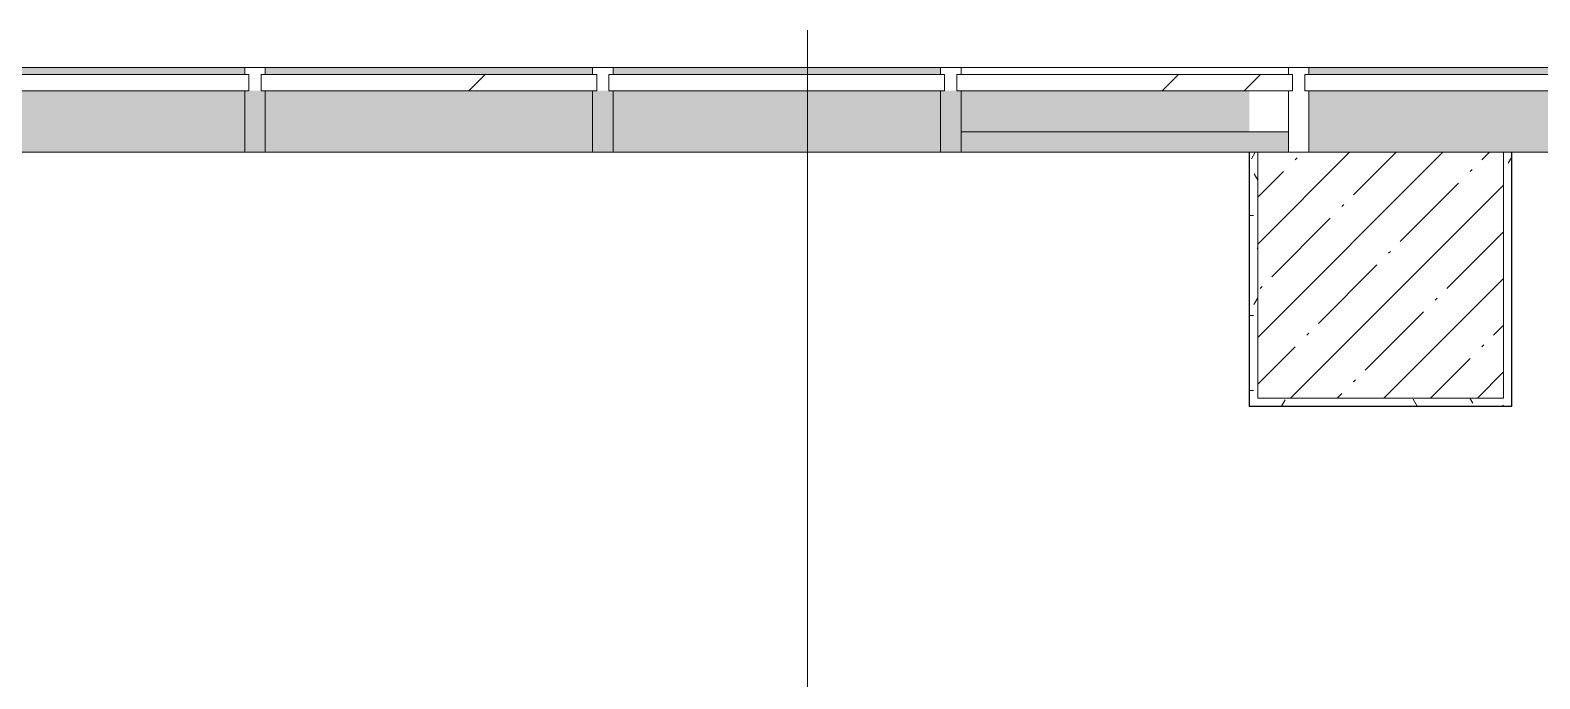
# Model space of a CAD drawing. Header units: millimetres. Extents: x -213547 to 415037, y -3642 to 106956.
# Drawn here: x 6176 to 9864, y 105001 to 106584 of the extents above; entities that cross this region are included whole.
import ezdxf

# ---------------------------------------------------------------- set-up
doc = ezdxf.new("R2010")
doc.units = ezdxf.units.MM
doc.layers.add('A-AREA-PATT-1', color=7, linetype='Continuous', lineweight=5, true_color=0xa5bae0, transparency=1)
doc.layers.add('A-FLOR-1', color=7, linetype='Continuous', lineweight=9, true_color=0xeef6ff, transparency=0.5)
for name, color, linetype, lineweight in [('A-FLOR', 7, 'Continuous', 9), ('A-GLAZ-CURT', 7, 'Continuous', 9), ('A-GLAZ-CURT-1', 7, 'Continuous', 5), ('A-GLAZ-CURT-2', 7, 'Continuous', 20), ('A-GLAZ-CWMG', 7, 'Continuous', 9), ('A-GLAZ-CWMG-1', 7, 'Continuous', 20), ('I-WALL', 7, 'Continuous', 5), ('S-COLS', 7, 'Continuous', 9), ('S-COLS-1', 7, 'Continuous', 5), ('Оси', 7, 'Continuous', 9)]:
    doc.layers.add(name, color=color, linetype=linetype, lineweight=lineweight)
doc.layers.add('A-WALL-1', color=9, linetype='Continuous', lineweight=5, true_color=0x808080)
doc.layers.add('A-WALL-FNSH-1', color=9, linetype='Continuous', lineweight=5, true_color=0x808080)
pattern_1 = [(0, (0, 0), (243.84, 60.96), [20.117, -162.763, 20.117, -162.763, -975.36]), (0, (0, 0), (243.84, 60.96), [-365.76, 20.117, -345.643, 20.117, -162.763, -426.72]), (0, (0, 0), (243.84, 60.96), [-914.4, 20.117, -101.803, 20.117, -284.683]), (120, (91.44, 30.48), (-174.71291, 180.69163), [20.117, -162.763, 20.117, -162.763, -975.36]), (120, (91.44, 30.48), (-174.71291, 180.69163), [-365.76, 20.117, -345.643, 20.117, -162.763, -426.72]), (120, (91.44, 30.48), (-174.71291, 180.69163), [-914.4, 20.117, -101.803, 20.117, -284.683]), (240, (121.92, 152.4), (-69.12709, -241.65163), [20.117, -162.763, 20.117, -162.763, -975.36]), (240, (121.92, 152.4), (-69.12709, -241.65163), [-365.76, 20.117, -345.643, 20.117, -162.763, -426.72]), (240, (121.92, 152.4), (-69.12709, -241.65163), [-914.4, 20.117, -101.803, 20.117, -284.683])]

# ---------------------------------------------------------------- blocks, each defined once
blk = doc.blocks.new('Системная панель - Стекло - 40мм-22856067-Объем проектирования 1 этажа')
at = {"layer": 'A-GLAZ-CURT-1'}
h = blk.add_hatch(dxfattribs=at)
h.set_pattern_fill('FP_59', color=256, style=0, pattern_type=2)
h.set_pattern_definition([(45, (-8985, -27090), (-565.685, 565.685), [400, -1200]), (45, (-9385, -27290), (-565.685, 565.685), [1200, -400]), (45, (-8585, -27490), (-565.685, 565.685), [400, -1200])])
h.paths.add_polyline_path([(-410, -40), (410, -40), (410, 0), (-410, 0)])
at = {"layer": 'A-GLAZ-CURT-2'}
for p, q in [((410, 0), (-410, 0)), ((-410, 0), (-410, -40)), ((410, -40), (410, 0)), ((-410, -40), (410, -40))]:
    blk.add_line(p, q, dxfattribs=at)
blk = doc.blocks.new('Прямоугольный импост - Импост структурный с накладкой - 160мм-20149069-Объем проектирования 1 этажа')
at = {"layer": 'A-GLAZ-CWMG'}
for p, q in [((9185, 27307), (8385, 27307)), ((9185, 27150), (8385, 27150))]:
    blk.add_line(p, q, dxfattribs=at)
blk = doc.blocks.new('Прямоугольный импост - Импост структурный с накладкой - 190мм-20153693-Объем проектирования 1 этажа')
at = {"layer": 'A-GLAZ-CWMG-1'}
for p, q in [((-25, 40), (-25, 190)), ((-25, 190), (25, 190)), ((25, 190), (25, 40)), ((-15, 40), (-25, 40)), ((-15, 0), (-15, 40)), ((15, 40), (15, 0)), ((25, 40), (15, 40)), ((-25, -17), (-25, 0)), ((-25, 0), (-15, 0)), ((15, 0), (25, 0)), ((25, 0), (25, -17)), ((25, -17), (-25, -17))]:
    blk.add_line(p, q, dxfattribs=at)
blk = doc.blocks.new('Системная панель - Стекло - 40мм-V59-Объем проектирования 1 этажа')
at = {"layer": 'A-GLAZ-CURT-1'}
h = blk.add_hatch(dxfattribs=at)
h.set_pattern_fill('FP_84', color=256, style=0, pattern_type=2)
h.set_pattern_definition([(45, (-9835, -27090), (-565.685, 565.685), [400, -1200]), (45, (-10235, -27290), (-565.685, 565.685), [1200, -400]), (45, (-9435, -27490), (-565.685, 565.685), [400, -1200])])
h.paths.add_polyline_path([(357.5, -40), (410, -40), (410, 0), (-410, 0), (-410, -40), (95.5, -40)])
at = {"layer": 'A-GLAZ-CURT-2'}
for p, q in [((410, 0), (-410, 0)), ((-410, 0), (-410, -40)), ((410, -40), (410, 0)), ((-410, -40), (410, -40))]:
    blk.add_line(p, q, dxfattribs=at)
blk = doc.blocks.new('Прямоугольный импост - Импост структурный с накладкой - 190мм-23186023-Объем проектирования 1 этажа')
at = {"layer": 'A-GLAZ-CWMG'}
for points in [[(9992.5, 27290), (10035, 27290), (10035, 27307), (9235, 27307), (9235, 27290)], [(9992.5, 27100), (10035, 27100), (10035, 27250), (9235, 27250), (9235, 27100), (9730, 27100)]]:
    blk.add_hatch(color=256, dxfattribs=at).paths.add_polyline_path(points)
for p, q in [((10035, 27307), (9235, 27307)), ((10035, 27100), (9730, 27100))]:
    blk.add_line(p, q, dxfattribs=at)
blk = doc.blocks.new('Прямоугольный импост - Импост структурный с накладкой - 190мм-V60-Объем проектирования 1 этажа')
at = {"layer": 'A-GLAZ-CWMG-1'}
for p, q in [((-25, 40), (-25, 190)), ((25, 190), (25, 40)), ((-15, 40), (-25, 40)), ((-15, 0), (-15, 40)), ((15, 40), (15, 0)), ((25, 40), (15, 40)), ((-25, -17), (-25, 0)), ((-25, 0), (-15, 0)), ((15, 0), (25, 0)), ((25, 0), (25, -17)), ((25, -17), (-25, -17))]:
    blk.add_line(p, q, dxfattribs=at)
blk = doc.blocks.new('Системная панель - Стекло - 40мм-V61-Объем проектирования 1 этажа')
at = {"layer": 'A-GLAZ-CURT-2'}
for p, q in [((410, 0), (-410, 0)), ((-410, 0), (-410, -40)), ((410, -40), (410, 0)), ((-410, -40), (410, -40))]:
    blk.add_line(p, q, dxfattribs=at)
blk = doc.blocks.new('Прямоугольный импост - Импост структурный с накладкой - 190мм-V62-Объем проектирования 1 этажа')
at = {"layer": 'A-GLAZ-CWMG'}
for points in [[(7929.4, 27290), (8335, 27290), (8335, 27307), (7535, 27307), (7535, 27290)], [(7929.4, 27100), (8335, 27100), (8335, 27250), (7535, 27250), (7535, 27100)]]:
    blk.add_hatch(color=256, dxfattribs=at).paths.add_polyline_path(points)
for p, q in [((8335, 27307), (7535, 27307)), ((8335, 27100), (7535, 27100))]:
    blk.add_line(p, q, dxfattribs=at)
blk = doc.blocks.new('Системная панель - Стекло - 40мм-V106-Объем проектирования 1 этажа')
at = {"layer": 'A-GLAZ-CURT-1'}
h = blk.add_hatch(dxfattribs=at)
h.set_pattern_fill('FP_126', color=256, style=0, pattern_type=2)
h.set_pattern_definition([(45, (-7285, -27090), (-565.685, 565.685), [400, -1200]), (45, (-7685, -27290), (-565.685, 565.685), [1200, -400]), (45, (-6885, -27490), (-565.685, 565.685), [400, -1200])])
h.paths.add_polyline_path([(-187.1, -40), (410, -40), (410, 0), (-410, 0), (-410, -40), (-400, -40)])
at = {"layer": 'A-GLAZ-CURT-2'}
for p, q in [((410, 0), (-410, 0)), ((-410, 0), (-410, -40)), ((410, -40), (410, 0)), ((-410, -40), (410, -40))]:
    blk.add_line(p, q, dxfattribs=at)
blk = doc.blocks.new('Системная панель - Стекло - 40мм-V138-Объем проектирования 1 этажа')
at = {"layer": 'A-GLAZ-CURT-1'}
h = blk.add_hatch(dxfattribs=at)
h.set_pattern_fill('FP_141', color=256, style=0, pattern_type=2)
h.set_pattern_definition([(45, (-6435, -27090), (-565.685, 565.685), [400, -1200]), (45, (-6835, -27290), (-565.685, 565.685), [1200, -400]), (45, (-6035, -27490), (-565.685, 565.685), [400, -1200])])
h.paths.add_polyline_path([(-368.6, -40), (410, -40), (410, 0), (-410, 0), (-410, -40), (-400, -40)])
at = {"layer": 'A-GLAZ-CURT-2'}
for p, q in [((410, 0), (-410, 0)), ((-410, 0), (-410, -40)), ((410, -40), (410, 0)), ((-410, -40), (410, -40))]:
    blk.add_line(p, q, dxfattribs=at)
blk = doc.blocks.new('BSC_Колонна _Прямоугольная - 600х600-V146-Объем проектирования 1 этажа')
at = {"layer": 'S-COLS-1'}
h = blk.add_hatch(dxfattribs=at)
h.set_pattern_fill('FP_151', color=256, style=0, pattern_type=2)
h.set_pattern_definition([(45, (-9410, -26800), (-114.04925, 114.04925), []), (45, (-9295.95, -26800), (-114.04925, 114.04925), [201.613, -40.323, 6.706, -33.617])])
h.paths.add_polyline_path([(66.7, -300), (300, -300), (300, 300), (-300, 300), (-300, -300)])
for p, q in [((300, 300), (-300, 300)), ((-300, 300), (-300, -300)), ((300, -300), (300, 300)), ((-300, -300), (300, -300))]:
    blk.add_line(p, q, dxfattribs=at)
blk = doc.blocks.new('1floor')
at = {"layer": 'A-AREA-PATT-1'}
h = blk.add_hatch(color=256, dxfattribs=at)
h.paths.add_polyline_path([(3730, 7883), (3780, 7883.1), (3780, 7900), (3730, 7900)])
h.paths.add_polyline_path([(4505, 7883), (4555, 7883), (4555, 7900), (4505, 7900), (4505, 7890.1)])
h.paths.add_polyline_path([(6395, 7883), (6405, 7883), (6405, 7900), (6355, 7900), (6355, 7883), (6392.3, 7883)])
h.paths.add_polyline_path([(6980, 7883), (7030, 7883), (7030, 7900), (6980, 7900), (6980, 7896.3)])
h.paths.add_polyline_path([(7660, 7883), (7660, 7900), (7610, 7900), (7610, 7883), (7650, 7883)])
h.paths.add_polyline_path([(20062, 7920.5), (20070.3, 7920.9), (20070.3, 9050), (20053.3, 9050), (20053.3, 7920.5)])
h.paths.add_polyline_path([(20053.3, 10850), (20070.3, 10850), (20070.3, 10874), (13684.5, 10874), (13684.5, 15220), (13679, 15218.9), (13679, 10868.5), (20053.3, 10868.5), (20053.3, 10860)])
h.paths.add_polyline_path([(9872.6, 14719.2), (9872.6, 14759.2), (9092.6, 14759.2), (9092.6, 14719.2)])
h.paths.add_polyline_path([(8601.2, 14719.2), (8972.6, 14719.2), (8972.6, 14759.2), (8192.6, 14759.2), (8192.6, 14719.2)])
h.paths.add_polyline_path([(7098.5, 14719.2), (8072.6, 14719.2), (8072.6, 14759.2), (7098.5, 14759.2), (7098.5, 14739.2)])
h.paths.add_polyline_path([(9952.6, 14799.2), (9952.6, 15879.2), (9912.6, 15879.2), (9912.6, 14799.2), (9932.6, 14799.2)])
h.paths.add_polyline_path([(13690, 15225.5), (13710, 15225.5), (13710, 15231), (13690, 15231)])
h.paths.add_polyline_path([(6780, 15235), (6780, 15270), (6570, 15270), (6570, 15235), (6774, 15235)])
h.paths.add_polyline_path([(6731.6, 15295), (6760, 15295), (6760, 15345), (6610, 15345), (6610, 15975), (6760, 15975), (6760, 16025), (6610, 16025), (6610, 16123), (6570, 16123), (6570, 15305), (6610, 15305), (6610, 15295)])
h.paths.add_polyline_path([(6570, 17627), (6610, 17627), (6610, 17725), (6760, 17725), (6760, 17775), (6610, 17775), (6610, 18325), (6760, 18325), (6760, 18375), (6610, 18375), (6610, 18975), (6760, 18975), (6760, 19025), (6610, 19025), (6610, 19123), (6570, 19123), (6570, 17670.9)])
h.paths.add_polyline_path([(9952.6, 17799.2), (9952.6, 18429.2), (9912.6, 18429.2), (9912.6, 17799.2), (9932.6, 17799.2)])
h.paths.add_polyline_path([(13710, 17821), (13710, 17825.5), (13690, 17825.5), (13690, 17821), (13710, 17821)])
h.paths.add_polyline_path([(13679, 17825.5), (13684.5, 17827.6), (13682.2, 18474.5), (13679, 18474.4), (13679, 17826.4)])
h.paths.add_polyline_path([(13690, 18479), (13710, 18479), (13710, 18490), (13679, 18490), (13679, 18479), (13684.5, 18479)])
h.paths.add_polyline_path([(9952.6, 18549.2), (9952.6, 19179.2), (9912.6, 19179.2), (9912.6, 18549.2), (9932.6, 18549.2)])
h.paths.add_polyline_path([(9932.6, 19299.2), (9952.6, 19299.2), (9950.8, 20632.7), (9912.6, 20632.7), (9912.6, 19299.2)])
h.paths.add_polyline_path([(6610, 20627), (6610, 20725), (6760, 20725), (6760, 20770), (6570, 20770), (6570, 20627)])
h.paths.add_polyline_path([(13692.3, 21569), (13710, 21569.3), (13710, 21574.5), (13684.5, 21574.5), (13684.5, 22224.5), (13679, 22224.5), (13679, 21569), (13690, 21569)])
h.paths.add_polyline_path([(13710, 22224.5), (13710, 22232), (13700, 22232), (13700, 22224.5)])
h.paths.add_polyline_path([(6685, 27100), (6685, 27250), (6635, 27250), (6635, 27100)])
h.paths.add_polyline_path([(5835, 27100), (5835, 27250), (5785, 27250), (5785, 27100)])
h.paths.add_polyline_path([(7485, 27100), (7535, 27100), (7535, 27250), (7485, 27250), (7485, 27195.3)])
h.paths.add_polyline_path([(8385, 27100), (8385, 27150), (9089.5, 27150), (9089.5, 27250), (8335, 27250), (8335, 27100)])
h.paths.add_polyline_path([(12635.3, 27100), (12635.3, 27150), (13410.3, 27150), (13410.3, 27100), (13460.3, 27100), (13460.3, 27150), (13689.5, 27150), (13689.5, 27250), (11735.3, 27250), (11735.3, 27100), (11785.3, 27100), (11785.3, 27150), (12585.3, 27150), (12585.3, 27100)])
h.paths.add_polyline_path([(4985, 27100), (4985, 27250), (4680.5, 27250), (4680.5, 27150), (4935, 27150), (4935, 27100)])
h.paths.add_polyline_path([(10035, 27100), (10085, 27100), (10085, 27150), (10885, 27150), (10885, 27100), (10935, 27100), (10935, 27150), (11285, 27150), (11285, 27250), (10035, 27250), (10035, 27156.3)])
at = {"layer": 'A-FLOR-1'}
h = blk.add_hatch(color=256, dxfattribs=at)
h.paths.add_polyline_path([(38540, -100), (38540, 120), (38490, 120), (38490, -100)])
h.paths.add_polyline_path([(75480, 4050), (75700, 4050), (75700, 4060), (75480, 4060)])
h.paths.add_polyline_path([(4031.1, 15925.1), (4060, 15925.1), (4060, 15975.1), (4031.1, 15975.1), (4031.1, 15935.1)])
h.paths.add_polyline_path([(40125, 23607.7), (40125, 23547.7), (40135, 23547.7), (40135, 23527.7), (40035, 23527.7), (40035, 23607.7)])
h.paths.add_polyline_path([(40035, 23400), (41710, 23400), (41710, 23619.7), (41595, 23619.7), (41595, 23607.7), (41535, 23607.7), (41535, 23619.7), (40185, 23619.7), (40185, 23607.7), (40125, 23607.7), (40125, 23619.7), (40010, 23619.7), (40010, 23400)])
h.paths.add_polyline_path([(38490, 23400), (38540, 23400), (38540, 23619.7), (38490, 23619.7), (38490, 23420.3)])
h.paths.add_polyline_path([(41595, 23527.7), (41585, 23527.7), (41585, 23547.7), (41595, 23547.7), (41595, 23607.7), (41685, 23607.7), (41685, 23527.7)])
h.paths.add_polyline_path([(4031.1, 26375.1), (4060, 26375.1), (4061.1, 27100), (4110, 27100.1), (4110, 27150), (4061.1, 27150), (4060, 27100.1), (4031.1, 27100), (4031.1, 26479)])
h.paths.add_polyline_path([(13710, 27100), (13710, 27150), (13460.3, 27150), (13460.3, 27100), (13690, 27100)])
h.paths.add_polyline_path([(10085, 27100), (10885, 27100), (10885, 27150), (10085, 27150)])
h.paths.add_polyline_path([(12635.3, 27100), (13410.3, 27100), (13410.3, 27150), (12635.3, 27150), (12635.3, 27116.5)])
h.paths.add_polyline_path([(12055.6, 27100), (12585.3, 27100), (12585.3, 27150), (11785.3, 27150), (11785.3, 27100)])
h.paths.add_polyline_path([(10935, 27100), (11285, 27100), (11285, 27150), (10935, 27150), (10935, 27142.5)])
h.paths.add_polyline_path([(9110, 27100), (9185, 27100), (9185, 27150), (8385, 27150), (8385, 27100), (9090, 27100)])
h.paths.add_polyline_path([(4160, 27100), (4935, 27100), (4935, 27150), (4160, 27150), (4160, 27111)])
at = {"layer": 'I-WALL'}
h = blk.add_hatch(dxfattribs=at)
h.set_pattern_fill('FP_191', color=256, style=0, pattern_type=2)
h.set_pattern_definition(pattern_1)
h.paths.add_polyline_path([(9090, 26480), (9110, 26480), (9110, 27100), (9090, 27100), (9090, 26492.3)])
h = blk.add_hatch(dxfattribs=at)
h.set_pattern_fill('FP_191', color=256, style=0, pattern_type=2)
h.set_pattern_definition(pattern_1)
h.paths.add_polyline_path([(9710, 26500), (9730, 26500.7), (9730, 27100), (9710, 27100), (9710, 26723.2)])
h = blk.add_hatch(dxfattribs=at)
h.set_pattern_fill('FP_191', color=256, style=0, pattern_type=2)
h.set_pattern_definition(pattern_1)
h.paths.add_polyline_path([(9710, 26480), (9730, 26480), (9730, 26500), (9110, 26500), (9110, 26480)])
at = {"layer": 'A-FLOR'}
blk.add_line((9090, 27100), (4935, 27100), dxfattribs=at)
at = {"layer": 'A-WALL-1'}
for p, q in [((9090, 27100), (9090, 26480)), ((9110, 27100), (9090, 27100)), ((9730, 27100), (9710, 27100)), ((9730, 26480), (9730, 27100)), ((9090, 26480), (9730, 26480))]:
    blk.add_line(p, q, dxfattribs=at)
at = {"layer": 'A-WALL-FNSH-1'}
for p, q in [((9089, 27100), (9089, 26479)), ((9731, 27100), (9730, 27100)), ((9731, 26479), (9731, 27100)), ((9089, 26479), (9731, 26479))]:
    blk.add_line(p, q, dxfattribs=at)
at = {"layer": 'Оси'}
blk.add_line((8010, 22398.1), (8010, 27398.1), dxfattribs=at)
at = {"layer": 'A-GLAZ-CURT'}
for name, p in [('Системная панель - Стекло - 40мм-V138-Объем проектирования 1 этажа', (6235, 27290)), ('Системная панель - Стекло - 40мм-V106-Объем проектирования 1 этажа', (7085, 27290)), ('Системная панель - Стекло - 40мм-V61-Объем проектирования 1 этажа', (7935, 27290)), ('Системная панель - Стекло - 40мм-22856067-Объем проектирования 1 этажа', (8785, 27290)), ('Системная панель - Стекло - 40мм-V59-Объем проектирования 1 этажа', (9635, 27290))]:
    blk.add_blockref(name, p, dxfattribs=at)
at = {"layer": 'A-GLAZ-CWMG'}
for name, p in [('Прямоугольный импост - Импост структурный с накладкой - 190мм-V62-Объем проектирования 1 этажа', (-1700, 0)), ('Прямоугольный импост - Импост структурный с накладкой - 190мм-V62-Объем проектирования 1 этажа', (-850, 0)), ('Прямоугольный импост - Импост структурный с накладкой - 190мм-V62-Объем проектирования 1 этажа', (0, 0)), ('Прямоугольный импост - Импост структурный с накладкой - 160мм-20149069-Объем проектирования 1 этажа', (0, 0)), ('Прямоугольный импост - Импост структурный с накладкой - 190мм-23186023-Объем проектирования 1 этажа', (0, 0))]:
    blk.add_blockref(name, p, dxfattribs=at)
at = {"layer": 'A-GLAZ-CWMG', "extrusion": (0, 0, -1), "rotation": 180}
for name, p in [('Прямоугольный импост - Импост структурный с накладкой - 190мм-20153693-Объем проектирования 1 этажа', (-6660, 27290)), ('Прямоугольный импост - Импост структурный с накладкой - 190мм-20153693-Объем проектирования 1 этажа', (-7510, 27290)), ('Прямоугольный импост - Импост структурный с накладкой - 190мм-20153693-Объем проектирования 1 этажа', (-8360, 27290)), ('Прямоугольный импост - Импост структурный с накладкой - 190мм-V60-Объем проектирования 1 этажа', (-9210, 27290))]:
    blk.add_blockref(name, p, dxfattribs=at)
at = {"layer": 'S-COLS'}
blk.add_blockref('BSC_Колонна _Прямоугольная - 600х600-V146-Объем проектирования 1 этажа', (9410, 26800), dxfattribs=at)

msp = doc.modelspace()

# ---------------------------------------------------------------- block references
msp.add_blockref('1floor', (64.7, 79186.1))

doc.saveas('drawing.dxf')
